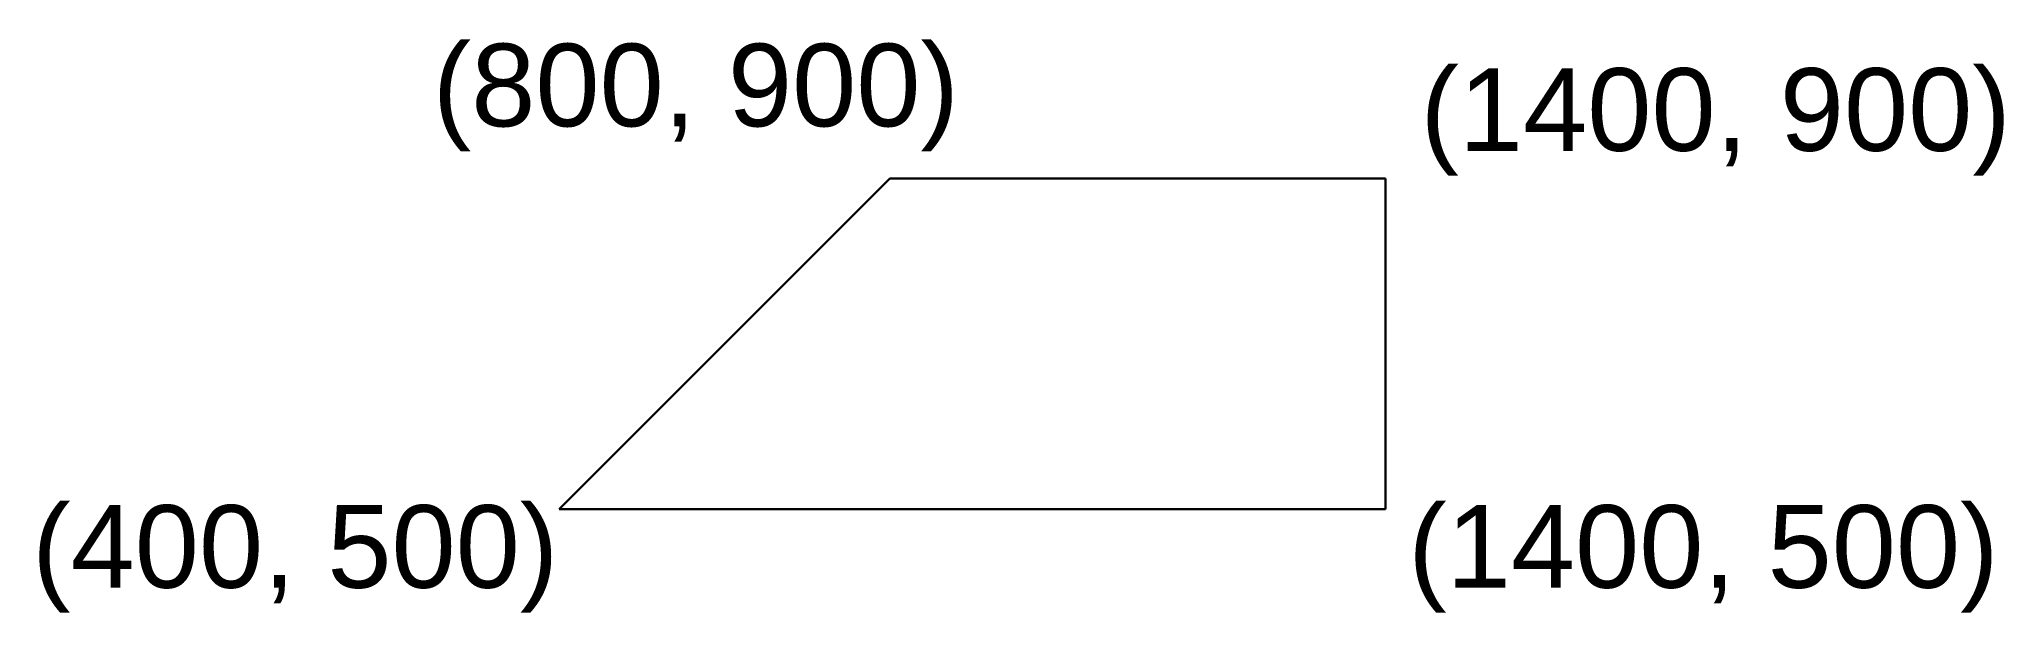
# Model space of a CAD drawing. Extents: x -229 to 2148, y 375 to 1069.
import ezdxf

# ---------------------------------------------------------------- set-up
doc = ezdxf.new("R2010")
doc.units = 12
doc.layers.get('0').update_dxf_attribs({"lineweight": 30})
doc.styles.get("Standard").update_dxf_attribs({"font": 'ARIAL.TTF'})

msp = doc.modelspace()

# ---------------------------------------------------------------- linework, layer by layer
for p, q in [((400, 500), (800, 900)), ((800, 900), (1400, 900)), ((1400, 900), (1400, 500)), ((1400, 500), (400, 500))]:
    msp.add_line(p, q)

# ---------------------------------------------------------------- texts
at = {"char_height": 100, "attachment_point": 1}
for s, insert in [('(800, 900)', (247, 1063.2)), ('(1400, 900)', (1442.3, 1033.6)), ('(400, 500)', (-237.8, 505)), ('(1400, 500)', (1427.5, 505))]:
    msp.add_mtext_dynamic_manual_height_columns(s, width=747.563, gutter_width=12.5, heights=[0], dxfattribs=dict(at, insert=insert))

doc.saveas('drawing.dxf')
